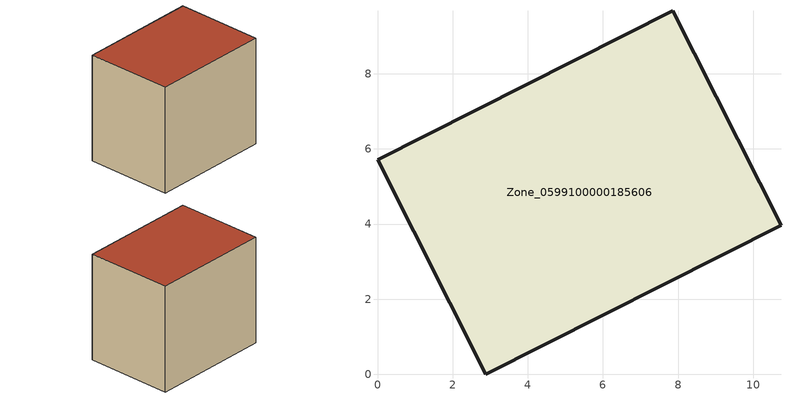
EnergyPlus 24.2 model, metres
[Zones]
Zone_0599100000185606
 floor ground (C_G): 7.86,9.68 10.74,3.97 2.88,0 0,5.71 z2.56
 wall outside (C_F): 2.88,0 10.74,3.97 7.86,9.68 0,5.71 2.88,0 z2.56:10.46
 roof outside (C_R): 10.74,3.97 7.86,9.68 0,5.71 2.88,0 z10.46
[BUILDING]
Pand.0599100000185606: North Axis=0; Terrain=City; Loads Convergence Tolerance Value=0.04; Temperature Convergence Tolerance Value=0.4; Solar Distribution=FullExterior; Maximum Number of Warmup Days=25; Minimum Number of Warmup Days=1
[Site:Location]
Rotterdam.The.Hague.AP_ZH_NLD Design_Conditions: Latitude=51.96; Longitude=4.45; Time Zone=1; Elevation=-4.5
[SITE:GROUNDTEMPERATURE:BUILDINGSURFACE]
18, 18, 18, 18, 18, 18, 18, 18, 18, 18, 18, 18
[MATERIAL] Thermal Absorptance=0.9; Solar Absorptance=0.7; Visible Absorptance=0.7
Name | Roughness | Thickness | Conductivity | Density | Specific Heat
G.TC.1946 | MediumSmooth | 0.15 | 1 | 540 | 1210
F.TC.1946 | Rough | 0.3 | 0.857143 | 1920 | 840
R.TC.1946 | MediumRough | 0.2 | 0.909091 | 1500 | 1000
[CONSTRUCTION]
C_G: G.TC.1946
C_F: F.TC.1946
C_R: R.TC.1946
[ZONE]
Zone_0599100000185606: Type=1; Multiplier=1; Ceiling Height=Autocalculate; Volume=Autocalculate; Floor Area=autocalculate; Part of Total Floor Area=Yes
[ZONEINFILTRATION:DESIGNFLOWRATE]
Infil_Zone_0599100000185606: Zone or ZoneList or Space or SpaceList=Zone_0599100000185606; Schedule=AlwaysOn; Design Flow Rate Calculation Method=Flow/Area; Flow Rate per Floor Area=0.003; Constant Term Coefficient=1; Temperature Term Coefficient=0; Velocity Term Coefficient=0; Velocity Squared Term Coefficient=0
[HVACTEMPLATE:ZONE:IDEALLOADSAIRSYSTEM]
Zone_0599100000185606: Maximum Heating Supply Air Temperature=50; Minimum Cooling Supply Air Temperature=13; Maximum Heating Supply Air Humidity Ratio=0.0156; Minimum Cooling Supply Air Humidity Ratio=0.0077; Heating Limit=NoLimit; Cooling Limit=NoLimit; Dehumidification Control Type=ConstantSensibleHeatRatio; Cooling Sensible Heat Ratio=0.7; Dehumidification Setpoint=60; Humidification Control Type=None; Humidification Setpoint=30; Outdoor Air Method=None; Outdoor Air Flow Rate per Person=0.00944; Outdoor Air Flow Rate per Zone Floor Area=0; Outdoor Air Flow Rate per Zone=0; Demand Controlled Ventilation Type=None; Outdoor Air Economizer Type=NoEconomizer; Heat Recovery Type=None; Sensible Heat Recovery Effectiveness=0.7; Latent Heat Recovery Effectiveness=0.65
[ZONECONTROL:THERMOSTAT]
ThermostatControl_Zone_0599100000185606: Zone or ZoneList=Zone_0599100000185606; Control Type Schedule=DualSetpointControlType; Control 1=Thermostat_Zone_0599100000185606; Temperature Difference Between Cutout And Setpoint=0
[THERMOSTATSETPOINT:DUALSETPOINT]
Thermostat_Zone_0599100000185606: Heating Setpoint Temperature Schedule=HeatingSetpoint_Zone_0599100000185606; Cooling Setpoint Temperature Schedule=CoolingSetpoint_Zone_0599100000185606
[SCHEDULE:COMPACT]
HeatingSetpoint_Zone_0599100000185606: Through: 12/31, For: AllDays, Until: 24:00, 21
CoolingSetpoint_Zone_0599100000185606: Through: 12/31, For: AllDays, Until: 24:00, 24
DualSetpointControlType: Through: 12/31, For: AllDays, Until: 24:00, 4
AlwaysOn: Through: 12/31, For: AllDays, Until: 24:00, 1
